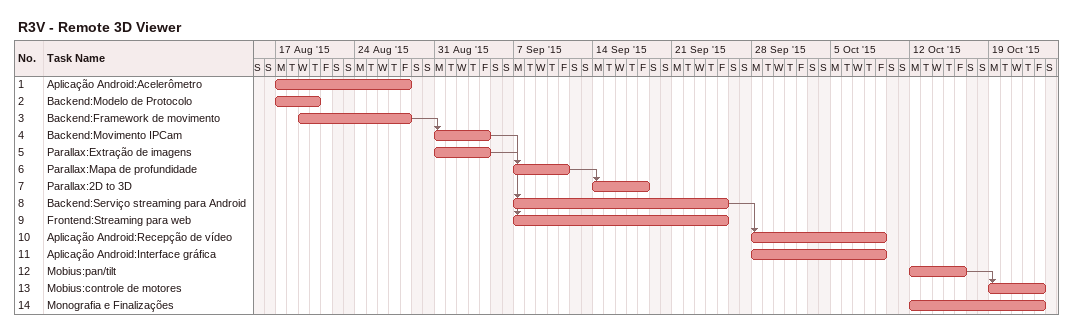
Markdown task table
R3V - Remote 3D Viewer

| ID | Task | Start | Finish | Predecessors |
|---|---|---|---|---|
| 1 | Aplicação Android:Acelerômetro | 2015-08-17 | 2015-08-28 |  |
| 2 | Backend:Modelo de Protocolo | 2015-08-17 | 2015-08-20 |  |
| 3 | Backend:Framework de movimento | 2015-08-19 | 2015-08-28 |  |
| 4 | Backend:Movimento IPCam | 2015-08-31 | 2015-09-04 | 3 |
| 5 | Parallax:Extração de imagens | 2015-08-31 | 2015-09-04 |  |
| 6 | Parallax:Mapa de profundidade | 2015-09-07 | 2015-09-11 | 5 |
| 7 | Parallax:2D to 3D | 2015-09-14 | 2015-09-18 | 6 |
| 8 | Backend:Serviço streaming para Android | 2015-09-07 | 2015-09-25 | 4 |
| 9 | Frontend:Streaming para web | 2015-09-07 | 2015-09-25 | 4 |
| 10 | Aplicação Android:Recepção de vídeo | 2015-09-28 | 2015-10-09 | 8 |
| 11 | Aplicação Android:Interface gráfica | 2015-09-28 | 2015-10-09 |  |
| 12 | Mobius:pan/tilt | 2015-10-12 | 2015-10-16 |  |
| 13 | Mobius:controle de motores | 2015-10-19 | 2015-10-23 | 12 |
| 14 | Monografia e Finalizações | 2015-10-12 | 2015-10-23 |  |
